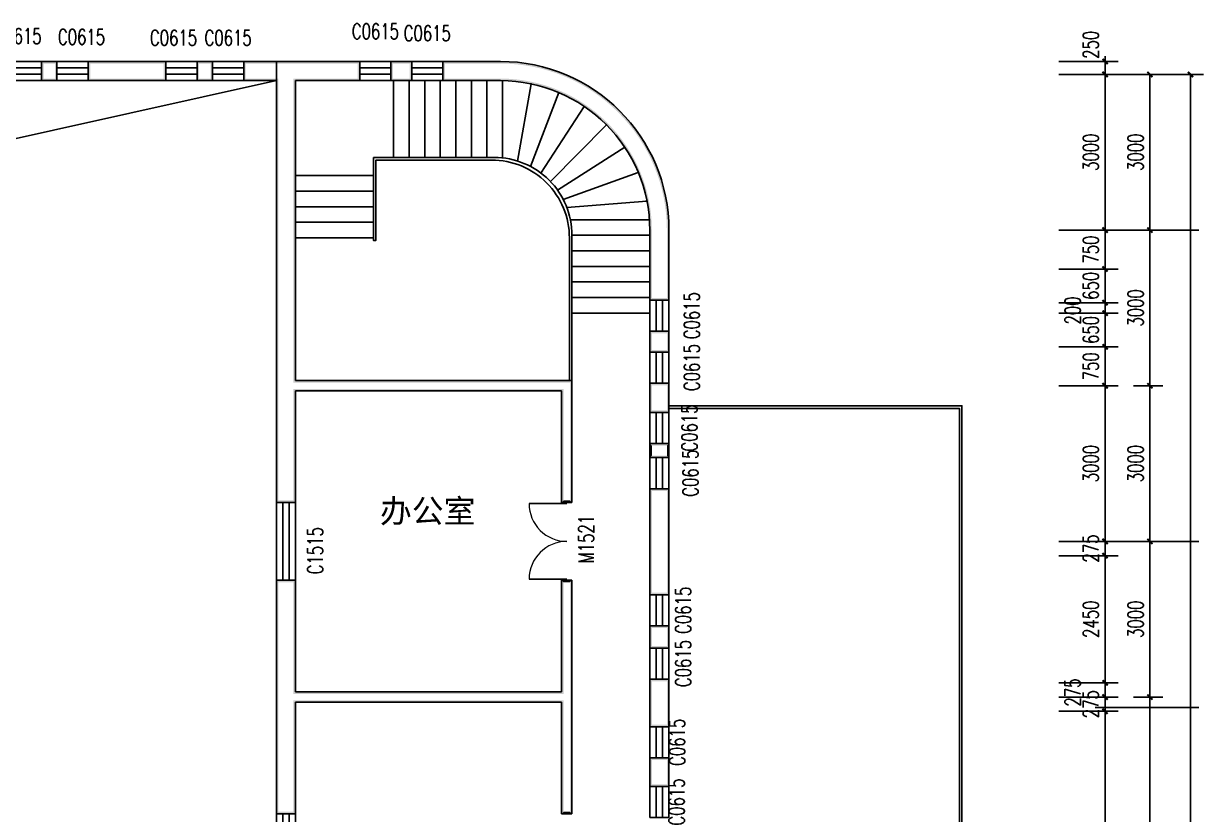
# Model space of a CAD drawing. Header units: millimetres. Extents: x -150677 to 588340, y -254013 to 149700.
# Drawn here: x 201567 to 224316, y -92967 to -77727 of the extents above; entities that cross this region are included whole.
import ezdxf

# ---------------------------------------------------------------- set-up
doc = ezdxf.new("R2010")
doc.units = ezdxf.units.MM
doc.header["$LTSCALE"] = 10
doc.header["$MEASUREMENT"] = 0
for name, color, linetype in [('PUB_DIM', 3, 'Continuous'), ('PUB_WALL', 9, 'Continuous'), ('WALL', 9, 'Continuous'), ('WINDOW', 4, 'Continuous'), ('WINDOW_TEXT', 7, 'Continuous')]:
    doc.layers.add(name, color=color, linetype=linetype)
doc.styles.add('_TCH_DIM_T3', font='SIMPLEX', dxfattribs={"width": 0.705882, "bigfont": 'GBCBIG'})
doc.styles.add('_TCH_WINDOW', font='SIMPLEX', dxfattribs={"bigfont": 'GBCBIG'})
doc.styles.add('HZHT', font='')
doc.styles.get('HZHT').set_extended_font_data('SimSun')
doc.dimstyles.new('_TCH_ARCH&&100', dxfattribs={"dimtxt": 297.5, "dimasz": 100, "dimexe": 250, "dimexo": 300, "dimgap": 126.25, "dimtad": 1, "dimdec": 0, "dimzin": 0, "dimdsep": 46, "dimtxsty": '_TCH_DIM_T3', "dimblk": 'ARCHTICK', "dimcen": 0.09, "dimclrt": 7, "dimazin": 2, "dimtfac": 1, "dimtdec": 0, "dimtix": 1, "dimtmove": 2, "dimatfit": 3, "dimfxl": 1, "dimtolj": 1, "dimtzin": 0, "dimarcsym": 0})

# ---------------------------------------------------------------- blocks, each defined once
blk = doc.blocks.new('_ArchTick')
at = {"color": 0, "linetype": 'ByBlock', "const_width": 0.4}
blk.add_lwpolyline([(-0.5, -0.5), (0.5, 0.5)], dxfattribs=at)
blk = doc.blocks.new('*D460')
at = {"layer": 'Defpoints', "color": 0, "transparency": 16777216}
for p in [(221226, -90981), (222420, -90981), (221226, -96431)]:
    blk.add_point(p, dxfattribs=at)
at = {"layer": 'PUB_DIM', "color": 0, "lineweight": -2, "transparency": 16777216}
for p, q in [((221526, -90981), (222670, -90981)), ((222420, -96431), (222420, -90981)), ((221526, -96431), (222670, -96431))]:
    blk.add_line(p, q, dxfattribs=at)
at = {"layer": 'PUB_DIM', "color": 0, "lineweight": -2, "transparency": 16777216, "xscale": 100, "yscale": 100, "zscale": 100}
for p, rotation in [((222420, -90981), 90), ((222420, -96431), 270)]:
    blk.add_blockref('_ArchTick', p, dxfattribs=dict(at, rotation=rotation))
at = {"layer": 'PUB_DIM', "color": 7, "transparency": 16777216, "insert": (222145, -93706), "char_height": 297.5, "attachment_point": 5, "rotation": 90, "style": '_TCH_DIM_T3'}
blk.add_mtext('\\A1;5450', dxfattribs=at)
blk = doc.blocks.new('*D461')
at = {"layer": 'Defpoints', "color": 0, "transparency": 16777216}
for p in [(221226, -90706), (222420, -90706), (221226, -90981)]:
    blk.add_point(p, dxfattribs=at)
at = {"layer": 'PUB_DIM', "color": 0, "lineweight": -2, "transparency": 16777216}
for p, q in [((221526, -90706), (222670, -90706)), ((222420, -90706), (222420, -90606)), ((222420, -90981), (222420, -90706)), ((221526, -90981), (222670, -90981)), ((222420, -90981), (222420, -91081))]:
    blk.add_line(p, q, dxfattribs=at)
at = {"layer": 'PUB_DIM', "color": 0, "lineweight": -2, "transparency": 16777216, "xscale": 100, "yscale": 100, "zscale": 100}
for p, rotation in [((222420, -90706), 270), ((222420, -90981), 90)]:
    blk.add_blockref('_ArchTick', p, dxfattribs=dict(at, rotation=rotation))
at = {"layer": 'PUB_DIM', "color": 7, "transparency": 16777216, "insert": (222145, -90844), "char_height": 297.5, "attachment_point": 5, "rotation": 90, "style": '_TCH_DIM_T3'}
blk.add_mtext('\\A1;275', dxfattribs=at)
blk = doc.blocks.new('*D462')
at = {"layer": 'Defpoints', "color": 0, "transparency": 16777216}
for p in [(221226, -90431), (222420, -90431), (221226, -90706)]:
    blk.add_point(p, dxfattribs=at)
at = {"layer": 'PUB_DIM', "color": 0, "lineweight": -2, "transparency": 16777216}
for p, q in [((221526, -90431), (222670, -90431)), ((222420, -90706), (222420, -90431)), ((221526, -90706), (222670, -90706))]:
    blk.add_line(p, q, dxfattribs=at)
at = {"layer": 'PUB_DIM', "color": 0, "lineweight": -2, "transparency": 16777216, "xscale": 100, "yscale": 100, "zscale": 100}
for p, rotation in [((222420, -90431), 90), ((222420, -90706), 270)]:
    blk.add_blockref('_ArchTick', p, dxfattribs=dict(at, rotation=rotation))
at = {"layer": 'PUB_DIM', "color": 7, "transparency": 16777216, "insert": (221795, -90619), "char_height": 297.5, "attachment_point": 5, "rotation": 90, "style": '_TCH_DIM_T3'}
blk.add_mtext('\\A1;275', dxfattribs=at)
blk = doc.blocks.new('*D463')
at = {"layer": 'Defpoints', "color": 0, "transparency": 16777216}
for p in [(221226, -87981), (222420, -87981), (221226, -90431)]:
    blk.add_point(p, dxfattribs=at)
at = {"layer": 'PUB_DIM', "color": 0, "lineweight": -2, "transparency": 16777216}
for p, q in [((221526, -87981), (222670, -87981)), ((222420, -90431), (222420, -87981)), ((221526, -90431), (222670, -90431))]:
    blk.add_line(p, q, dxfattribs=at)
at = {"layer": 'PUB_DIM', "color": 0, "lineweight": -2, "transparency": 16777216, "xscale": 100, "yscale": 100, "zscale": 100}
for p, rotation in [((222420, -87981), 90), ((222420, -90431), 270)]:
    blk.add_blockref('_ArchTick', p, dxfattribs=dict(at, rotation=rotation))
at = {"layer": 'PUB_DIM', "color": 7, "transparency": 16777216, "insert": (222145, -89206), "char_height": 297.5, "attachment_point": 5, "rotation": 90, "style": '_TCH_DIM_T3'}
blk.add_mtext('\\A1;2450', dxfattribs=at)
blk = doc.blocks.new('*D464')
at = {"layer": 'Defpoints', "color": 0, "transparency": 16777216}
for p in [(221226, -87706), (222420, -87706), (221226, -87981)]:
    blk.add_point(p, dxfattribs=at)
at = {"layer": 'PUB_DIM', "color": 0, "lineweight": -2, "transparency": 16777216}
for p, q in [((221526, -87706), (222670, -87706)), ((222420, -87706), (222420, -87606)), ((222420, -87981), (222420, -87706)), ((221526, -87981), (222670, -87981)), ((222420, -87981), (222420, -88081))]:
    blk.add_line(p, q, dxfattribs=at)
at = {"layer": 'PUB_DIM', "color": 0, "lineweight": -2, "transparency": 16777216, "xscale": 100, "yscale": 100, "zscale": 100}
for p, rotation in [((222420, -87706), 270), ((222420, -87981), 90)]:
    blk.add_blockref('_ArchTick', p, dxfattribs=dict(at, rotation=rotation))
at = {"layer": 'PUB_DIM', "color": 7, "transparency": 16777216, "insert": (222145, -87844), "char_height": 297.5, "attachment_point": 5, "rotation": 90, "style": '_TCH_DIM_T3'}
blk.add_mtext('\\A1;275', dxfattribs=at)
blk = doc.blocks.new('*D465')
at = {"layer": 'Defpoints', "color": 0, "transparency": 16777216}
for p in [(221226, -84706), (222420, -84706), (221226, -87706)]:
    blk.add_point(p, dxfattribs=at)
at = {"layer": 'PUB_DIM', "color": 0, "lineweight": -2, "transparency": 16777216}
for p, q in [((221526, -84706), (222670, -84706)), ((222420, -87706), (222420, -84706)), ((221526, -87706), (222670, -87706))]:
    blk.add_line(p, q, dxfattribs=at)
at = {"layer": 'PUB_DIM', "color": 0, "lineweight": -2, "transparency": 16777216, "xscale": 100, "yscale": 100, "zscale": 100}
for p, rotation in [((222420, -84706), 90), ((222420, -87706), 270)]:
    blk.add_blockref('_ArchTick', p, dxfattribs=dict(at, rotation=rotation))
at = {"layer": 'PUB_DIM', "color": 7, "transparency": 16777216, "insert": (222145, -86206), "char_height": 297.5, "attachment_point": 5, "rotation": 90, "style": '_TCH_DIM_T3'}
blk.add_mtext('\\A1;3000', dxfattribs=at)
blk = doc.blocks.new('*D466')
at = {"layer": 'Defpoints', "color": 0, "transparency": 16777216}
for p in [(221226, -83956), (222420, -83956), (221226, -84706)]:
    blk.add_point(p, dxfattribs=at)
at = {"layer": 'PUB_DIM', "color": 0, "lineweight": -2, "transparency": 16777216}
for p, q in [((222420, -83956), (222420, -83856)), ((221526, -83956), (222670, -83956)), ((222420, -84706), (222420, -83956)), ((221526, -84706), (222670, -84706)), ((222420, -84706), (222420, -84806))]:
    blk.add_line(p, q, dxfattribs=at)
at = {"layer": 'PUB_DIM', "color": 0, "lineweight": -2, "transparency": 16777216, "xscale": 100, "yscale": 100, "zscale": 100}
for p, rotation in [((222420, -83956), 270), ((222420, -84706), 90)]:
    blk.add_blockref('_ArchTick', p, dxfattribs=dict(at, rotation=rotation))
at = {"layer": 'PUB_DIM', "color": 7, "transparency": 16777216, "insert": (222145, -84331), "char_height": 297.5, "attachment_point": 5, "rotation": 90, "style": '_TCH_DIM_T3'}
blk.add_mtext('\\A1;750', dxfattribs=at)
blk = doc.blocks.new('*D467')
at = {"layer": 'Defpoints', "color": 0, "transparency": 16777216}
for p in [(221226, -83306), (222420, -83306), (221226, -83956)]:
    blk.add_point(p, dxfattribs=at)
at = {"layer": 'PUB_DIM', "color": 0, "lineweight": -2, "transparency": 16777216}
for p, q in [((222420, -83306), (222420, -83206)), ((221526, -83306), (222670, -83306)), ((222420, -83956), (222420, -83306)), ((221526, -83956), (222670, -83956)), ((222420, -83956), (222420, -84056))]:
    blk.add_line(p, q, dxfattribs=at)
at = {"layer": 'PUB_DIM', "color": 0, "lineweight": -2, "transparency": 16777216, "xscale": 100, "yscale": 100, "zscale": 100}
for p, rotation in [((222420, -83306), 270), ((222420, -83956), 90)]:
    blk.add_blockref('_ArchTick', p, dxfattribs=dict(at, rotation=rotation))
at = {"layer": 'PUB_DIM', "color": 7, "transparency": 16777216, "insert": (222145, -83631), "char_height": 297.5, "attachment_point": 5, "rotation": 90, "style": '_TCH_DIM_T3'}
blk.add_mtext('\\A1;650', dxfattribs=at)
blk = doc.blocks.new('*D468')
at = {"layer": 'Defpoints', "color": 0, "transparency": 16777216}
for p in [(221226, -83106), (222420, -83106), (221226, -83306)]:
    blk.add_point(p, dxfattribs=at)
at = {"layer": 'PUB_DIM', "color": 0, "lineweight": -2, "transparency": 16777216}
for p, q in [((222420, -83106), (222420, -83006)), ((221526, -83106), (222670, -83106)), ((222420, -83306), (222420, -83106)), ((221526, -83306), (222670, -83306)), ((222420, -83306), (222420, -83406))]:
    blk.add_line(p, q, dxfattribs=at)
at = {"layer": 'PUB_DIM', "color": 0, "lineweight": -2, "transparency": 16777216, "xscale": 100, "yscale": 100, "zscale": 100}
for p, rotation in [((222420, -83106), 270), ((222420, -83306), 90)]:
    blk.add_blockref('_ArchTick', p, dxfattribs=dict(at, rotation=rotation))
at = {"layer": 'PUB_DIM', "color": 7, "transparency": 16777216, "insert": (221795, -83256), "char_height": 297.5, "attachment_point": 5, "rotation": 90, "style": '_TCH_DIM_T3'}
blk.add_mtext('\\A1;200', dxfattribs=at)
blk = doc.blocks.new('*D469')
at = {"layer": 'Defpoints', "color": 0, "transparency": 16777216}
for p in [(221226, -82456), (222420, -82456), (221226, -83106)]:
    blk.add_point(p, dxfattribs=at)
at = {"layer": 'PUB_DIM', "color": 0, "lineweight": -2, "transparency": 16777216}
for p, q in [((221526, -82456), (222670, -82456)), ((222420, -82456), (222420, -82356)), ((222420, -83106), (222420, -82456)), ((221526, -83106), (222670, -83106)), ((222420, -83106), (222420, -83206))]:
    blk.add_line(p, q, dxfattribs=at)
at = {"layer": 'PUB_DIM', "color": 0, "lineweight": -2, "transparency": 16777216, "xscale": 100, "yscale": 100, "zscale": 100}
for p, rotation in [((222420, -82456), 270), ((222420, -83106), 90)]:
    blk.add_blockref('_ArchTick', p, dxfattribs=dict(at, rotation=rotation))
at = {"layer": 'PUB_DIM', "color": 7, "transparency": 16777216, "insert": (222145, -82781), "char_height": 297.5, "attachment_point": 5, "rotation": 90, "style": '_TCH_DIM_T3'}
blk.add_mtext('\\A1;650', dxfattribs=at)
blk = doc.blocks.new('*D470')
at = {"layer": 'Defpoints', "color": 0, "transparency": 16777216}
for p in [(221226, -81706), (222420, -81706), (221226, -82456)]:
    blk.add_point(p, dxfattribs=at)
at = {"layer": 'PUB_DIM', "color": 0, "lineweight": -2, "transparency": 16777216}
for p, q in [((222420, -81706), (222420, -81606)), ((221526, -81706), (222670, -81706)), ((222420, -82456), (222420, -81706)), ((221526, -82456), (222670, -82456)), ((222420, -82456), (222420, -82556))]:
    blk.add_line(p, q, dxfattribs=at)
at = {"layer": 'PUB_DIM', "color": 0, "lineweight": -2, "transparency": 16777216, "xscale": 100, "yscale": 100, "zscale": 100}
for p, rotation in [((222420, -81706), 270), ((222420, -82456), 90)]:
    blk.add_blockref('_ArchTick', p, dxfattribs=dict(at, rotation=rotation))
at = {"layer": 'PUB_DIM', "color": 7, "transparency": 16777216, "insert": (222145, -82081), "char_height": 297.5, "attachment_point": 5, "rotation": 90, "style": '_TCH_DIM_T3'}
blk.add_mtext('\\A1;750', dxfattribs=at)
blk = doc.blocks.new('*D471')
at = {"layer": 'Defpoints', "color": 0, "transparency": 16777216}
for p in [(221226, -78706), (222420, -78706), (221226, -81706)]:
    blk.add_point(p, dxfattribs=at)
at = {"layer": 'PUB_DIM', "color": 0, "lineweight": -2, "transparency": 16777216}
for p, q in [((221526, -78706), (222670, -78706)), ((222420, -81706), (222420, -78706)), ((221526, -81706), (222670, -81706))]:
    blk.add_line(p, q, dxfattribs=at)
at = {"layer": 'PUB_DIM', "color": 0, "lineweight": -2, "transparency": 16777216, "xscale": 100, "yscale": 100, "zscale": 100}
for p, rotation in [((222420, -78706), 90), ((222420, -81706), 270)]:
    blk.add_blockref('_ArchTick', p, dxfattribs=dict(at, rotation=rotation))
at = {"layer": 'PUB_DIM', "color": 7, "transparency": 16777216, "insert": (222145, -80206), "char_height": 297.5, "attachment_point": 5, "rotation": 90, "style": '_TCH_DIM_T3'}
blk.add_mtext('\\A1;3000', dxfattribs=at)
blk = doc.blocks.new('*D472')
at = {"layer": 'Defpoints', "color": 0, "transparency": 16777216}
for p in [(221226, -78456), (222420, -78456), (221226, -78706)]:
    blk.add_point(p, dxfattribs=at)
at = {"layer": 'PUB_DIM', "color": 0, "lineweight": -2, "transparency": 16777216}
for p, q in [((221526, -78456), (222670, -78456)), ((222420, -78456), (222420, -78356)), ((222420, -78706), (222420, -78456)), ((221526, -78706), (222670, -78706)), ((222420, -78706), (222420, -78806))]:
    blk.add_line(p, q, dxfattribs=at)
at = {"layer": 'PUB_DIM', "color": 0, "lineweight": -2, "transparency": 16777216, "xscale": 100, "yscale": 100, "zscale": 100}
for p, rotation in [((222420, -78456), 270), ((222420, -78706), 90)]:
    blk.add_blockref('_ArchTick', p, dxfattribs=dict(at, rotation=rotation))
at = {"layer": 'PUB_DIM', "color": 7, "transparency": 16777216, "insert": (222145, -78136), "char_height": 297.5, "attachment_point": 5, "rotation": 90, "style": '_TCH_DIM_T3'}
blk.add_mtext('\\A1;250', dxfattribs=at)
blk = doc.blocks.new('*D478')
at = {"layer": 'Defpoints', "color": 0, "transparency": 16777216}
for p in [(222670, -90706), (223284, -90706), (222670, -96706)]:
    blk.add_point(p, dxfattribs=at)
at = {"layer": 'PUB_DIM', "color": 0, "lineweight": -2, "transparency": 16777216}
for p, q in [((222970, -90706), (223534, -90706)), ((223284, -96706), (223284, -90706)), ((222970, -96706), (223534, -96706))]:
    blk.add_line(p, q, dxfattribs=at)
at = {"layer": 'PUB_DIM', "color": 0, "lineweight": -2, "transparency": 16777216, "xscale": 100, "yscale": 100, "zscale": 100}
for p, rotation in [((223284, -90706), 90), ((223284, -96706), 270)]:
    blk.add_blockref('_ArchTick', p, dxfattribs=dict(at, rotation=rotation))
at = {"layer": 'PUB_DIM', "color": 7, "transparency": 16777216, "insert": (223009, -93706), "char_height": 297.5, "attachment_point": 5, "rotation": 90, "style": '_TCH_DIM_T3'}
blk.add_mtext('\\A1;6000', dxfattribs=at)
blk = doc.blocks.new('*D479')
at = {"layer": 'Defpoints', "color": 0, "transparency": 16777216}
for p in [(222670, -87706), (223284, -87706), (222670, -90706)]:
    blk.add_point(p, dxfattribs=at)
at = {"layer": 'PUB_DIM', "color": 0, "lineweight": -2, "transparency": 16777216}
for p, q in [((222970, -87706), (223534, -87706)), ((223284, -90706), (223284, -87706)), ((222970, -90706), (223534, -90706))]:
    blk.add_line(p, q, dxfattribs=at)
at = {"layer": 'PUB_DIM', "color": 0, "lineweight": -2, "transparency": 16777216, "xscale": 100, "yscale": 100, "zscale": 100}
for p, rotation in [((223284, -87706), 90), ((223284, -90706), 270)]:
    blk.add_blockref('_ArchTick', p, dxfattribs=dict(at, rotation=rotation))
at = {"layer": 'PUB_DIM', "color": 7, "transparency": 16777216, "insert": (223009, -89206), "char_height": 297.5, "attachment_point": 5, "rotation": 90, "style": '_TCH_DIM_T3'}
blk.add_mtext('\\A1;3000', dxfattribs=at)
blk = doc.blocks.new('*D480')
at = {"layer": 'Defpoints', "color": 0, "transparency": 16777216}
for p in [(222670, -84706), (223284, -84706), (222670, -87706)]:
    blk.add_point(p, dxfattribs=at)
at = {"layer": 'PUB_DIM', "color": 0, "lineweight": -2, "transparency": 16777216}
for p, q in [((222970, -84706), (223534, -84706)), ((223284, -87706), (223284, -84706)), ((222970, -87706), (223534, -87706))]:
    blk.add_line(p, q, dxfattribs=at)
at = {"layer": 'PUB_DIM', "color": 0, "lineweight": -2, "transparency": 16777216, "xscale": 100, "yscale": 100, "zscale": 100}
for p, rotation in [((223284, -84706), 90), ((223284, -87706), 270)]:
    blk.add_blockref('_ArchTick', p, dxfattribs=dict(at, rotation=rotation))
at = {"layer": 'PUB_DIM', "color": 7, "transparency": 16777216, "insert": (223009, -86206), "char_height": 297.5, "attachment_point": 5, "rotation": 90, "style": '_TCH_DIM_T3'}
blk.add_mtext('\\A1;3000', dxfattribs=at)
blk = doc.blocks.new('*D481')
at = {"layer": 'Defpoints', "color": 0, "transparency": 16777216}
for p in [(222670, -81706), (223284, -81706), (222670, -84706)]:
    blk.add_point(p, dxfattribs=at)
at = {"layer": 'PUB_DIM', "color": 0, "lineweight": -2, "transparency": 16777216}
for p, q in [((222970, -81706), (223534, -81706)), ((223284, -84706), (223284, -81706)), ((222970, -84706), (223534, -84706))]:
    blk.add_line(p, q, dxfattribs=at)
at = {"layer": 'PUB_DIM', "color": 0, "lineweight": -2, "transparency": 16777216, "xscale": 100, "yscale": 100, "zscale": 100}
for p, rotation in [((223284, -81706), 90), ((223284, -84706), 270)]:
    blk.add_blockref('_ArchTick', p, dxfattribs=dict(at, rotation=rotation))
at = {"layer": 'PUB_DIM', "color": 7, "transparency": 16777216, "insert": (223009, -83206), "char_height": 297.5, "attachment_point": 5, "rotation": 90, "style": '_TCH_DIM_T3'}
blk.add_mtext('\\A1;3000', dxfattribs=at)
blk = doc.blocks.new('*D482')
at = {"layer": 'Defpoints', "color": 0, "transparency": 16777216}
for p in [(222670, -78706), (223284, -78706), (222670, -81706)]:
    blk.add_point(p, dxfattribs=at)
at = {"layer": 'PUB_DIM', "color": 0, "lineweight": -2, "transparency": 16777216}
for p, q in [((222970, -78706), (223534, -78706)), ((223284, -81706), (223284, -78706)), ((222970, -81706), (223534, -81706))]:
    blk.add_line(p, q, dxfattribs=at)
at = {"layer": 'PUB_DIM', "color": 0, "lineweight": -2, "transparency": 16777216, "xscale": 100, "yscale": 100, "zscale": 100}
for p, rotation in [((223284, -78706), 90), ((223284, -81706), 270)]:
    blk.add_blockref('_ArchTick', p, dxfattribs=dict(at, rotation=rotation))
at = {"layer": 'PUB_DIM', "color": 7, "transparency": 16777216, "insert": (223009, -80206), "char_height": 297.5, "attachment_point": 5, "rotation": 90, "style": '_TCH_DIM_T3'}
blk.add_mtext('\\A1;3000', dxfattribs=at)
blk = doc.blocks.new('$WINLIB2D$00000001')
at = {"color": 0}
for points in [[(-0.5, 0.5), (-0.5, -0.5)], [(-0.5, 0.5), (0.5, 0.5)], [(0.5, -0.5), (0.5, 0.5)], [(0.5, 0.167), (-0.5, 0.167)], [(0.5, -0.167), (-0.5, -0.167)], [(-0.5, -0.5), (0.5, -0.5)]]:
    blk.add_lwpolyline(points, dxfattribs=at)
blk = doc.blocks.new('*D565')
at = {"layer": 'Defpoints', "color": 0, "transparency": 16777216}
for p in [(223284, -78706), (224066, -78706), (223284, -114758)]:
    blk.add_point(p, dxfattribs=at)
at = {"layer": 'PUB_DIM', "color": 0, "lineweight": -2, "transparency": 16777216}
for p, q in [((223584, -78706), (224316, -78706)), ((224066, -114758), (224066, -78706)), ((223584, -114758), (224316, -114758))]:
    blk.add_line(p, q, dxfattribs=at)
at = {"layer": 'PUB_DIM', "color": 0, "lineweight": -2, "transparency": 16777216, "xscale": 100, "yscale": 100, "zscale": 100}
for p, rotation in [((224066, -78706), 90), ((224066, -114758), 270)]:
    blk.add_blockref('_ArchTick', p, dxfattribs=dict(at, rotation=rotation))
at = {"layer": 'PUB_DIM', "color": 7, "transparency": 16777216, "insert": (223791, -97432), "char_height": 297.5, "attachment_point": 5, "rotation": 90, "style": '_TCH_DIM_T3'}
blk.add_mtext('\\A1;36050', dxfattribs=at)
blk = doc.blocks.new('$DorLib2D$00000004')
for p, q in [((-0.485, 0), (-0.485, 0.485)), ((0.485, 0), (0.485, 0.485))]:
    blk.add_line(p, q)
at = {"lineweight": 13}
for centre, start, end in [((-0.485, 0), 0, 90), ((0.485, 0), 90, 180)]:
    blk.add_arc(centre, 0.485, start, end, dxfattribs=at)

msp = doc.modelspace()

# ---------------------------------------------------------------- hatches: boundary and pattern name
at = {"layer": 'PUB_WALL'}
for points in [[(202210.7, -78456), (201910.7, -78456), (201950.7, -78496), (202170.7, -78496)], [(201910.7, -78456), (201910.7, -78826), (201950.7, -78786), (201950.7, -78496)], [(202210.7, -78826), (202210.7, -78456), (202170.7, -78496), (202170.7, -78786)], [(204310.7, -78456), (202810.7, -78456), (202850.7, -78496), (204270.7, -78496)], [(202810.7, -78456), (202810.7, -78826), (202850.7, -78786), (202850.7, -78496)], [(204310.7, -78826), (204310.7, -78456), (204270.7, -78496), (204270.7, -78786)], [(205210.7, -78456), (204910.7, -78456), (204950.7, -78496), (205170.7, -78496)], [(204910.7, -78456), (204910.7, -78826), (204950.7, -78786), (204950.7, -78496)], [(205210.7, -78826), (205210.7, -78456), (205170.7, -78496), (205170.7, -78786)], [(206560.7, -78456), (205810.7, -78456), (205850.7, -78496), (206560.7, -78496)], [(205810.7, -78456), (205810.7, -78826), (205850.7, -78786), (205850.7, -78496)], [(208050.7, -78456), (206560.7, -78456), (206560.7, -78496), (208010.7, -78496)], [(208050.7, -78826), (208050.7, -78456), (208010.7, -78496), (208010.7, -78786)], [(209050.7, -78456), (208650.7, -78456), (208690.7, -78496), (209010.7, -78496)], [(208650.7, -78456), (208650.7, -78826), (208690.7, -78786), (208690.7, -78496)], [(209050.7, -78826), (209050.7, -78456), (209010.7, -78496), (209010.7, -78786)], [(210760.7, -78456), (209650.7, -78456), (209690.7, -78496), (210760.7, -78496)], [(209650.7, -78456), (209650.7, -78826), (209690.7, -78786), (209690.7, -78496)], [(214010.7, -81706, 0.4142136), (210760.7, -78456), (210760.7, -78496, -0.4142136), (213970.7, -81706)], [(201910.7, -78826), (202210.7, -78826), (202170.7, -78786), (201950.7, -78786)], [(202810.7, -78826), (204310.7, -78826), (204270.7, -78786), (202850.7, -78786)], [(204910.7, -78826), (205210.7, -78826), (205170.7, -78786), (204950.7, -78786)], [(205810.7, -78826), (206440.7, -78826), (206480.7, -78786), (205850.7, -78786)], [(206440.7, -84706), (206440.7, -78826), (206480.7, -78786), (206480.7, -84706)], [(206810.7, -78826), (208050.7, -78826), (208010.7, -78786), (206770.7, -78786)], [(206810.7, -84606), (206810.7, -78826), (206770.7, -78786), (206770.7, -84646)], [(208650.7, -78826), (209050.7, -78826), (209010.7, -78786), (208690.7, -78786)], [(209650.7, -78826), (210760.7, -78826), (210760.7, -78786), (209690.7, -78786)], [(213640.7, -81706, 0.4142136), (210760.7, -78826), (210760.7, -78786, -0.4142136), (213680.7, -81706)], [(213640.7, -81706), (213640.7, -83056), (213680.7, -83016), (213680.7, -81706)], [(214010.7, -83056), (214010.7, -81706), (213970.7, -81706), (213970.7, -83016)], [(213640.7, -83056), (214010.7, -83056), (213970.7, -83016), (213680.7, -83016)], [(214010.7, -83656), (213640.7, -83656), (213680.7, -83696), (213970.7, -83696)], [(213640.7, -83656), (213640.7, -84056), (213680.7, -84016), (213680.7, -83696)], [(214010.7, -84056), (214010.7, -83656), (213970.7, -83696), (213970.7, -84016)], [(213640.7, -84056), (214010.7, -84056), (213970.7, -84016), (213680.7, -84016)], [(212140.7, -84606), (206810.7, -84606), (206770.7, -84646), (212100.7, -84646)], [(212140.7, -86956), (212140.7, -84606), (212100.7, -84646), (212100.7, -86916)], [(206440.7, -84706), (206440.7, -86956), (206480.7, -86916), (206480.7, -84706)], [(211940.7, -84806), (206810.7, -84806), (206770.7, -84766), (211980.7, -84766)], [(206810.7, -86956), (206810.7, -84806), (206770.7, -84766), (206770.7, -86916)], [(211940.7, -84806), (211940.7, -86956), (211980.7, -86916), (211980.7, -84766)], [(214010.7, -84656), (213640.7, -84656), (213680.7, -84696), (213970.7, -84696)], [(213640.7, -84656), (213640.7, -85221.3), (213680.7, -85181.3), (213680.7, -84696)], [(214010.7, -85221.3), (214010.7, -84656), (213970.7, -84696), (213970.7, -85181.3)], [(213640.7, -85221.3), (214010.7, -85221.3), (213970.7, -85181.3), (213680.7, -85181.3)], [(214010.7, -85821.3), (213640.7, -85821.3), (213680.7, -85861.3), (213970.7, -85861.3)], [(213640.7, -85821.3), (213640.7, -86091.5), (213680.7, -86051.5), (213680.7, -85861.3)], [(214010.7, -86091.5), (214010.7, -85821.3), (213970.7, -85861.3), (213970.7, -86051.5)], [(213640.7, -86091.5), (214010.7, -86091.5), (213970.7, -86051.5), (213680.7, -86051.5)], [(214010.7, -86691.5), (213640.7, -86691.5), (213680.7, -86731.5), (213970.7, -86731.5)], [(213640.7, -86691.5), (213640.7, -88734.7), (213680.7, -88694.7), (213680.7, -86731.5)], [(214010.7, -88734.7), (214010.7, -86691.5), (213970.7, -86731.5), (213970.7, -88694.7)], [(206440.7, -86956), (206810.7, -86956), (206770.7, -86916), (206480.7, -86916)], [(211940.7, -86956), (212140.7, -86956), (212100.7, -86916), (211980.7, -86916)], [(206810.7, -88456), (206440.7, -88456), (206480.7, -88496), (206770.7, -88496)], [(206440.7, -88456), (206440.7, -90706), (206480.7, -90706), (206480.7, -88496)], [(206810.7, -90606), (206810.7, -88456), (206770.7, -88496), (206770.7, -90646)], [(212140.7, -88456), (211940.7, -88456), (211980.7, -88496), (212100.7, -88496)], [(211940.7, -88456), (211940.7, -90606), (211980.7, -90646), (211980.7, -88496)], [(212140.7, -90706), (212140.7, -88456), (212100.7, -88496), (212100.7, -90706)], [(213640.7, -88734.7), (214010.7, -88734.7), (213970.7, -88694.7), (213680.7, -88694.7)], [(214010.7, -89334.7), (213640.7, -89334.7), (213680.7, -89374.7), (213970.7, -89374.7)], [(213640.7, -89334.7), (213640.7, -89760.4), (213680.7, -89720.4), (213680.7, -89374.7)], [(214010.7, -89760.4), (214010.7, -89334.7), (213970.7, -89374.7), (213970.7, -89720.4)], [(213640.7, -89760.4), (214010.7, -89760.4), (213970.7, -89720.4), (213680.7, -89720.4)], [(214010.7, -90360.4), (213640.7, -90360.4), (213680.7, -90400.4), (213970.7, -90400.4)], [(213640.7, -90360.4), (213640.7, -91279), (213680.7, -91239), (213680.7, -90400.4)], [(214010.7, -91279), (214010.7, -90360.4), (213970.7, -90400.4), (213970.7, -91239)], [(206440.7, -90706), (206440.7, -92956), (206480.7, -92916), (206480.7, -90706)], [(211940.7, -90606), (206810.7, -90606), (206770.7, -90646), (211980.7, -90646)], [(206810.7, -92956), (206810.7, -90806), (206770.7, -90766), (206770.7, -92916)], [(211940.7, -90806), (206810.7, -90806), (206770.7, -90766), (211980.7, -90766)], [(211940.7, -90806), (211940.7, -92956), (211980.7, -92916), (211980.7, -90766)], [(212140.7, -92956), (212140.7, -90706), (212100.7, -90706), (212100.7, -92916)], [(213640.7, -91279), (214010.7, -91279), (213970.7, -91239), (213680.7, -91239)], [(214010.7, -91879), (213640.7, -91879), (213680.7, -91919), (213970.7, -91919)], [(213640.7, -91879), (213640.7, -92428.9), (213680.7, -92388.9), (213680.7, -91919)], [(214010.7, -92428.9), (214010.7, -91879), (213970.7, -91919), (213970.7, -92388.9)], [(213640.7, -92428.9), (214010.7, -92428.9), (213970.7, -92388.9), (213680.7, -92388.9)], [(206440.7, -92956), (206810.7, -92956), (206770.7, -92916), (206480.7, -92916)], [(211940.7, -92956), (212140.7, -92956), (212100.7, -92916), (211980.7, -92916)]]:
    msp.add_hatch(color=256, dxfattribs=at).paths.add_polyline_path(points)

# ---------------------------------------------------------------- linework, layer by layer
for points in [[(206440.7, -78826), (206440.7, -78456)], [(206440.7, -78826), (177922.3, -85168.4), (161700.7, -108586)], [(214010.7, -102806), (219660.7, -102806), (219660.7, -85091.9), (214010.7, -85091.9)], [(214010.7, -102756), (219610.7, -102756), (219610.7, -85141.9), (214010.7, -85141.9)]]:
    msp.add_lwpolyline(points)
at = {"color": 2}
for points in [[(208700.7, -78826.3), (208700.7, -80314.6)], [(209000.7, -78826.3), (209000.7, -80314.6)], [(209300.7, -78826.3), (209300.7, -80314.6)], [(209600.7, -78826.3), (209600.7, -80314.6)], [(209900.7, -78826.3), (209900.7, -80314.6)], [(210200.7, -78826.3), (210200.7, -80314.6)], [(210500.7, -78826.3), (210500.7, -80314.6)], [(210800.7, -78826.3), (210800.7, -80314.6)], [(211354.4, -78887.7), (211090.6, -80375.1)], [(211885.6, -79054.8), (211337.8, -80477.8)], [(211542.3, -80607.2), (212375.2, -79321.1)], [(211723.5, -80767.9), (212804.2, -79676.6)], [(211862.7, -80936.1), (213156.6, -80108)], [(208310.7, -80656), (206810.7, -80656)], [(211973.6, -81118), (213419.5, -80599.2)], [(208310.7, -80956), (206810.7, -80956)], [(212042.8, -81273), (213585.7, -81146)], [(208310.7, -81256), (206810.7, -81256)], [(208310.7, -81556), (206810.7, -81556)], [(212110.4, -81506), (213640.7, -81506)], [(208310.7, -81856), (206810.7, -81856)], [(212140.7, -81806), (213640.7, -81806)], [(212140.7, -82106), (213640.7, -82106)], [(212140.7, -82406), (213640.7, -82406)], [(212140.7, -82706), (213640.7, -82706)], [(212140.7, -83006), (213640.7, -83006)], [(212140.7, -83306), (213640.7, -83306)]]:
    msp.add_lwpolyline(points, dxfattribs=at)
msp.add_lwpolyline([(208310.7, -80306), (210640.7, -80306, -0.4142136), (212140.7, -81806), (212140.7, -83306), (212140.7, -84605.3), (212090.7, -84606), (212090.7, -81856, 0.4142136), (210590.7, -80356), (208360.7, -80356), (208360.7, -81906), (208310.7, -81906), (208310.7, -81856), (208310.7, -80356)], format="xyb", close=True, dxfattribs=at)
for p in [(211354.4, -78887.7), (211354.4, -78887.7), (211885.9, -79054.8), (211885.9, -79054.8), (212375.2, -79321.1), (212375.2, -79321.1), (212804.2, -79676.6), (212804.2, -79676.6), (213156.6, -80108), (213156.6, -80108), (213419.5, -80599.2), (213419.5, -80599.2), (213582.8, -81131.9), (213582.8, -81131.9)]:
    msp.add_point(p)
at = {"layer": 'PUB_DIM'}
for p, q in [((222227.5, -78706), (224227.5, -78706)), ((222227.5, -81706), (224227.5, -81706)), ((222227.5, -87706), (224227.5, -87706)), ((222227.5, -90906), (224227.5, -90906))]:
    msp.add_line(p, q, dxfattribs=at)
at = {"layer": 'WALL'}
for p, q in [((202210.7, -78456), (201910.7, -78456)), ((201910.7, -78456), (201910.7, -78826)), ((202210.7, -78826), (202210.7, -78456)), ((204310.7, -78456), (202810.7, -78456)), ((202810.7, -78456), (202810.7, -78826)), ((204310.7, -78826), (204310.7, -78456)), ((205210.7, -78456), (204910.7, -78456)), ((204910.7, -78456), (204910.7, -78826)), ((205210.7, -78826), (205210.7, -78456)), ((206560.7, -78456), (205810.7, -78456)), ((205810.7, -78456), (205810.7, -78826)), ((208050.7, -78456), (206560.7, -78456)), ((208050.7, -78826), (208050.7, -78456)), ((209050.7, -78456), (208650.7, -78456)), ((208650.7, -78456), (208650.7, -78826)), ((209050.7, -78826), (209050.7, -78456)), ((210760.7, -78456), (209650.7, -78456)), ((209650.7, -78456), (209650.7, -78826)), ((201910.7, -78826), (202210.7, -78826)), ((202810.7, -78826), (204310.7, -78826)), ((204910.7, -78826), (205210.7, -78826)), ((205810.7, -78826), (206440.7, -78826)), ((206440.7, -84706), (206440.7, -78826)), ((206810.7, -78826), (208050.7, -78826)), ((206810.7, -84606), (206810.7, -78826)), ((208650.7, -78826), (209050.7, -78826)), ((209650.7, -78826), (210760.7, -78826)), ((213640.7, -81706), (213640.7, -83056)), ((214010.7, -83056), (214010.7, -81706)), ((213640.7, -83056), (214010.7, -83056)), ((214010.7, -83656), (213640.7, -83656)), ((213640.7, -83656), (213640.7, -84056)), ((214010.7, -84056), (214010.7, -83656)), ((213640.7, -84056), (214010.7, -84056)), ((212140.7, -84606), (206810.7, -84606)), ((212140.7, -86956), (212140.7, -84606)), ((206440.7, -84706), (206440.7, -86956)), ((211940.7, -84806), (206810.7, -84806)), ((206810.7, -86956), (206810.7, -84806)), ((211940.7, -84806), (211940.7, -86956)), ((214010.7, -84656), (213640.7, -84656)), ((213640.7, -84656), (213640.7, -85221.3)), ((214010.7, -85221.3), (214010.7, -84656)), ((213640.7, -85221.3), (214010.7, -85221.3)), ((214010.7, -85821.3), (213640.7, -85821.3)), ((213640.7, -85821.3), (213640.7, -86091.5)), ((214010.7, -86091.5), (214010.7, -85821.3)), ((213640.7, -86091.5), (214010.7, -86091.5)), ((214010.7, -86691.5), (213640.7, -86691.5)), ((213640.7, -86691.5), (213640.7, -88734.7)), ((214010.7, -88734.7), (214010.7, -86691.5)), ((206440.7, -86956), (206810.7, -86956)), ((211940.7, -86956), (212140.7, -86956)), ((206810.7, -88456), (206440.7, -88456)), ((206440.7, -88456), (206440.7, -90706)), ((206810.7, -90606), (206810.7, -88456)), ((212140.7, -88456), (211940.7, -88456)), ((211940.7, -88456), (211940.7, -90606)), ((212140.7, -90706), (212140.7, -88456)), ((213640.7, -88734.7), (214010.7, -88734.7)), ((214010.7, -89334.7), (213640.7, -89334.7)), ((213640.7, -89334.7), (213640.7, -89760.4)), ((214010.7, -89760.4), (214010.7, -89334.7)), ((213640.7, -89760.4), (214010.7, -89760.4)), ((214010.7, -90360.4), (213640.7, -90360.4)), ((213640.7, -90360.4), (213640.7, -91279)), ((214010.7, -91279), (214010.7, -90360.4)), ((206440.7, -90706), (206440.7, -92956)), ((211940.7, -90606), (206810.7, -90606)), ((212140.7, -92956), (212140.7, -90706)), ((206810.7, -92956), (206810.7, -90806)), ((211940.7, -90806), (206810.7, -90806)), ((211940.7, -90806), (211940.7, -92956)), ((213640.7, -91279), (214010.7, -91279)), ((214010.7, -91879), (213640.7, -91879)), ((213640.7, -91879), (213640.7, -92428.9)), ((214010.7, -92428.9), (214010.7, -91879)), ((213640.7, -92428.9), (214010.7, -92428.9)), ((206440.7, -92956), (206810.7, -92956)), ((211940.7, -92956), (212140.7, -92956))]:
    msp.add_line(p, q, dxfattribs=at)
for radius in [3250, 2880]:
    msp.add_arc((210760.7, -81706), radius, 0, 90, dxfattribs=at)

# ---------------------------------------------------------------- block references
at = {"layer": 'WINDOW'}
ref = msp.add_blockref('$WINLIB2D$00000001', (208350.7, -78641), dxfattribs=dict(at, xscale=-600, yscale=370, zscale=-600, rotation=180))
ref.add_attrib('A', 'C0615', (207895.7, -78024.1), dxfattribs={"layer": 'WINDOW_TEXT', "height": 297.5, "style": '_TCH_WINDOW', "width": 0.705882})
ref = msp.add_blockref('$WINLIB2D$00000001', (209350.7, -78641), dxfattribs=dict(at, xscale=-600, yscale=370, zscale=-600, rotation=180))
ref.add_attrib('A', 'C0615', (208895.7, -78061.3), dxfattribs={"layer": 'WINDOW_TEXT', "height": 297.5, "style": '_TCH_WINDOW', "width": 0.705882})
ref = msp.add_blockref('$WINLIB2D$00000001', (201610.7, -78641), dxfattribs=dict(at, xscale=600, yscale=-370, zscale=600))
ref.add_attrib('A', 'C0615', (201003.9, -78115.8), dxfattribs={"layer": 'WINDOW_TEXT', "height": 297.5, "style": '_TCH_WINDOW', "width": 0.705882})
ref = msp.add_blockref('$WINLIB2D$00000001', (202510.7, -78641), dxfattribs=dict(at, xscale=600, yscale=-370, zscale=600))
ref.add_attrib('A', 'C0615', (202229.8, -78132.8), dxfattribs={"layer": 'WINDOW_TEXT', "height": 297.5, "style": '_TCH_WINDOW', "width": 0.705882})
ref = msp.add_blockref('$WINLIB2D$00000001', (204610.7, -78641), dxfattribs=dict(at, xscale=600, yscale=-370, zscale=600))
ref.add_attrib('A', 'C0615', (204003.9, -78149.6), dxfattribs={"layer": 'WINDOW_TEXT', "height": 297.5, "style": '_TCH_WINDOW', "width": 0.705882})
ref = msp.add_blockref('$WINLIB2D$00000001', (205510.7, -78641), dxfattribs=dict(at, xscale=600, yscale=-370, zscale=600))
ref.add_attrib('A', 'C0615', (205055.7, -78149.6), dxfattribs={"layer": 'WINDOW_TEXT', "height": 297.5, "style": '_TCH_WINDOW', "width": 0.705882})
ref = msp.add_blockref('$WINLIB2D$00000001', (213825.7, -83356), dxfattribs=dict(at, xscale=-600, yscale=-370, zscale=-600, rotation=90))
ref.add_attrib('A', 'C0615', (214598.4, -83811), dxfattribs={"layer": 'WINDOW_TEXT', "height": 297.5, "rotation": 90, "style": '_TCH_WINDOW', "width": 0.705882})
ref = msp.add_blockref('$WINLIB2D$00000001', (213825.7, -84356), dxfattribs=dict(at, xscale=-600, yscale=-370, zscale=-600, rotation=90))
ref.add_attrib('A', 'C0615', (214598.4, -84811), dxfattribs={"layer": 'WINDOW_TEXT', "height": 297.5, "rotation": 90, "style": '_TCH_WINDOW', "width": 0.705882})
ref = msp.add_blockref('$WINLIB2D$00000001', (213825.7, -85521.3), dxfattribs=dict(at, xscale=-600, yscale=-370, zscale=-600, rotation=90))
ref.add_attrib('A', 'C0615', (214554.6, -85976.3), dxfattribs={"layer": 'WINDOW_TEXT', "height": 297.5, "rotation": 90, "style": '_TCH_WINDOW', "width": 0.705882})
ref = msp.add_blockref('$WINLIB2D$00000001', (213825.7, -86391.5), dxfattribs=dict(at, xscale=-600, yscale=-370, zscale=-600, rotation=90))
ref.add_attrib('A', 'C0615', (214573.6, -86846.5), dxfattribs={"layer": 'WINDOW_TEXT', "height": 297.5, "rotation": 90, "style": '_TCH_WINDOW', "width": 0.705882})
ref = msp.add_blockref('$WINLIB2D$00000001', (206625.7, -87706), dxfattribs=dict(at, xscale=-1500, yscale=-370, zscale=-1500, rotation=90.00000000000027))
ref.add_attrib('A', 'C1515', (207339.5, -88341), dxfattribs={"layer": 'WINDOW_TEXT', "height": 297.5, "rotation": 90, "style": '_TCH_WINDOW', "width": 0.705882})
ref = msp.add_blockref('$DorLib2D$00000004', (212040.7, -87706), dxfattribs=dict(at, xscale=-1500, yscale=-1500, zscale=-1500, rotation=270.0000000000006))
ref.add_attrib('A', 'M1521', (212564.4, -88131), dxfattribs={"layer": 'WINDOW_TEXT', "height": 297.5, "rotation": 90, "style": '_TCH_WINDOW', "width": 0.705882})
ref = msp.add_blockref('$WINLIB2D$00000001', (213825.7, -89034.7), dxfattribs=dict(at, xscale=-600, yscale=370, zscale=-600, rotation=90))
ref.add_attrib('A', 'C0615', (214434.4, -89489.7), dxfattribs={"layer": 'WINDOW_TEXT', "height": 297.5, "rotation": 90, "style": '_TCH_WINDOW', "width": 0.705882})
ref = msp.add_blockref('$WINLIB2D$00000001', (213825.7, -90060.4), dxfattribs=dict(at, xscale=-600, yscale=370, zscale=-600, rotation=90))
ref.add_attrib('A', 'C0615', (214434.4, -90515.4), dxfattribs={"layer": 'WINDOW_TEXT', "height": 297.5, "rotation": 90, "style": '_TCH_WINDOW', "width": 0.705882})
ref = msp.add_blockref('$WINLIB2D$00000001', (213825.7, -91579), dxfattribs=dict(at, xscale=-600, yscale=-370, zscale=-600, rotation=90))
ref.add_attrib('A', 'C0615', (214317.6, -92034), dxfattribs={"layer": 'WINDOW_TEXT', "height": 297.5, "rotation": 90, "style": '_TCH_WINDOW', "width": 0.705882})
ref = msp.add_blockref('$WINLIB2D$00000001', (213825.7, -92728.9), dxfattribs=dict(at, xscale=-600, yscale=370, zscale=-600, rotation=90))
ref.add_attrib('A', 'C0615', (214307.8, -93183.9), dxfattribs={"layer": 'WINDOW_TEXT', "height": 297.5, "rotation": 90, "style": '_TCH_WINDOW', "width": 0.705882})
ref = msp.add_blockref('$WINLIB2D$00000001', (206625.7, -93706), dxfattribs=dict(at, xscale=-1500, yscale=370, zscale=-1500, rotation=90))
ref.add_attrib('A', 'C1515', (207234.4, -94141), dxfattribs={"layer": 'WINDOW_TEXT', "height": 297.5, "rotation": 90, "style": '_TCH_WINDOW', "width": 0.705882})

# ---------------------------------------------------------------- texts
at = {"style": 'HZHT'}
msp.add_text('办公室', height=450, dxfattribs=at).set_placement((208437.8, -87345.8))

# ---------------------------------------------------------------- dimensions: what is measured, and where the dimension line sits
at = {"layer": 'PUB_DIM'}
for base, p1, p2, picture, middle in [((222419.6, -78456), (221225.7, -78706), (221225.7, -78456), '*D472', (222144.6, -78136)), ((222419.6, -83106), (221225.7, -83306), (221225.7, -83106), '*D468', (221794.6, -83256)), ((222419.6, -90431), (221225.7, -90706), (221225.7, -90431), '*D462', (221794.6, -90618.5))]:
    dim = msp.add_linear_dim(base=base, p1=p1, p2=p2, angle=90, dimstyle='_TCH_ARCH&&100', dxfattribs=at)
    dim.commit()
    dim.dimension.update_dxf_attribs({"geometry": picture, "text_midpoint": middle, "dimtype": 129})
for p1, p2, distance, picture, middle in [((221225.7, -81706), (221225.7, -78706), -1193.9, '*D471', (222144.6, -80206)), ((222669.6, -81706), (222669.6, -78706), -613.9, '*D482', (223008.5, -80206)), ((221225.7, -82456), (221225.7, -81706), -1193.9, '*D470', (222144.6, -82081)), ((222669.6, -84706), (222669.6, -81706), -613.9, '*D481', (223008.5, -83206)), ((221225.7, -83106), (221225.7, -82456), -1193.9, '*D469', (222144.6, -82781)), ((221225.7, -83956), (221225.7, -83306), -1193.9, '*D467', (222144.6, -83631)), ((221225.7, -84706), (221225.7, -83956), -1193.9, '*D466', (222144.6, -84331)), ((221225.7, -87706), (221225.7, -84706), -1193.9, '*D465', (222144.6, -86206)), ((222669.6, -87706), (222669.6, -84706), -613.9, '*D480', (223008.5, -86206)), ((221225.7, -87981), (221225.7, -87706), -1193.9, '*D464', (222144.6, -87843.5)), ((222669.6, -90706), (222669.6, -87706), -613.9, '*D479', (223008.5, -89206)), ((221225.7, -90431), (221225.7, -87981), -1193.9, '*D463', (222144.6, -89206)), ((221225.7, -90981), (221225.7, -90706), -1193.9, '*D461', (222144.6, -90843.5)), ((222669.6, -96706), (222669.6, -90706), -613.9, '*D478', (223008.5, -93706)), ((221225.7, -96431), (221225.7, -90981), -1193.9, '*D460', (222144.6, -93706))]:
    dim = msp.add_aligned_dim(p1=p1, p2=p2, distance=distance, dimstyle='_TCH_ARCH&&100', dxfattribs=at)
    dim.commit()
    dim.dimension.update_dxf_attribs({"geometry": picture, "text_midpoint": middle})
dim = msp.add_linear_dim(base=(224065.8, -78706), p1=(223283.5, -114757.8), p2=(223283.5, -78706), angle=90, text='36050', dimstyle='_TCH_ARCH&&100', dxfattribs=at)
dim.commit()
dim.dimension.update_dxf_attribs({"geometry": '*D565', "text_midpoint": (223790.8, -97431.5), "dimtype": 129})

doc.saveas('drawing.dxf')
